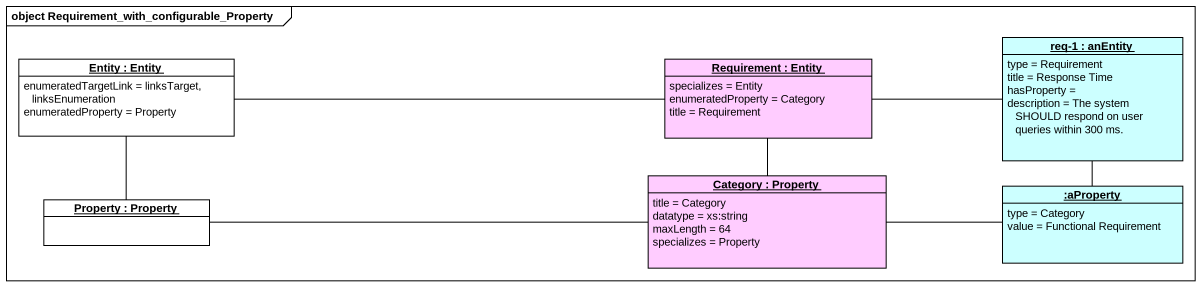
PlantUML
@startuml
mainframe object Requirement_with_configurable_Property
hide circle
hide empty members
object "req-1 : anEntity" as req_1 #CCFFFF {
  type = Requirement
  title = Response Time
  hasProperty =
  description = The system SHOULD respond on user queries within 300 ms.
}
object "Entity : Entity" as Entity_ #FFFFFF {
  enumeratedTargetLink = linksTarget, linksEnumeration
  enumeratedProperty = Property
}
object "Requirement : Entity" as Requirement #FFCCFF {
  specializes = Entity
  enumeratedProperty = Category
  title = Requirement
}
object "Category : Property" as Category #FFCCFF {
  title = Category
  datatype = xs:string
  maxLength = 64
  specializes = Property
}
object ":aProperty" as aProperty #CCFFFF {
  type = Category
  value = Functional Requirement
}
object "Property : Property" as Property #FFFFFF
req_1 -left- Requirement
req_1 -- aProperty
Entity_ -- Property
Requirement -left- Entity_
Requirement -- Category
Category -left- Property
aProperty -left- Category
@enduml
